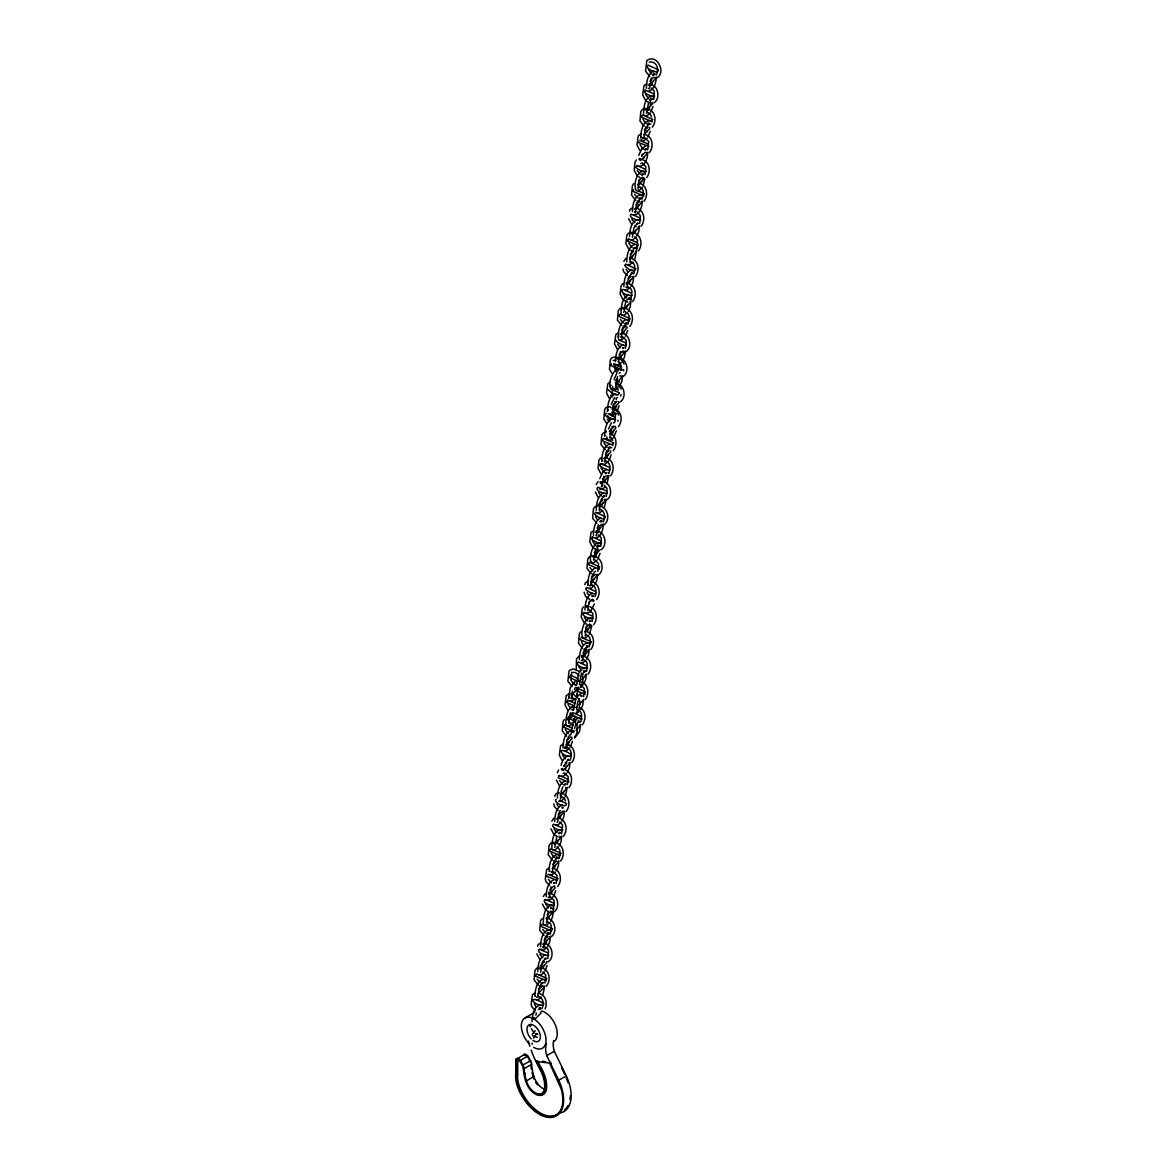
<?xml version="1.0" encoding="UTF-8"?>
<svg xmlns="http://www.w3.org/2000/svg" width="1176" height="1176" viewBox="0 0 1176 1176"><rect width="100%" height="100%" fill="white"/><g stroke="black" fill="none" stroke-linecap="round" stroke-linejoin="round"><path stroke-width="1.5" d="M543.341 923.528C543.371 917.295 544.179 906.534 551.838 904.976L552.382 905.285M551.853 848.234C551.882 842.016 552.691 831.256 560.364 829.683M563.186 773.587L563.069 773.485M592.072 596.129L592.072 595.394L593.468 596.1L592.366 596.541M612.593 388.065L612.622 386.36M618.223 338.379C618.253 331.985 619.002 322.753 625.823 319.857M618.4 362.384L620.355 351.653M621.031 313.522C621.075 307.127 621.81 297.896 628.631 295.014M640.876 163.582L640.773 163.479M554.822 847.337L556.807 836.592M563.069 748.068L563.069 748.068C563.172 742.012 564.171 733.251 570.669 730.605M565.862 723.299C565.979 717.242 566.979 708.481 573.462 705.835M568.684 698.368L570.228 687.813L574.741 681.521M576.475 685.182L578.651 673.245M576.593 710.039L577.607 702.351L579.254 698.75M579.459 684.653L580.87 675.818L585.045 670.643L583.708 670.335M593.424 535.345C593.542 529.288 594.541 520.527 601.024 517.881M596.247 510.413C596.364 504.357 597.349 495.596 603.847 492.95M601.759 461.595C601.877 455.553 602.876 446.777 609.359 444.131M607.433 411.438C607.551 405.544 608.639 395.268 615.945 393.931M606.919 436.869C605.831 441.529 611.932 441.029 613.225 437.634M626.749 261.969C626.867 255.912 627.866 247.136 634.349 244.49M643.566 113.293C643.684 107.383 644.771 97.123 652.063 95.771M646.374 88.362C646.491 82.305 647.491 73.544 653.974 70.898M646.521 113.425L648.52 102.679M516.676 1074.761L516.587 1075.893A24.358 14.068 60 0 0 518.675 1087.859L519.145 1089.05A33.413 19.286 60 0 0 549.809 1116.715A33.413 19.286 60 0 0 561.202 1088.947L549.589 1063.104L536.609 1061.516A73.515 42.439 60 0 0 540.387 1068.778A26.563 15.332 60 0 1 545.429 1089.682L544.9 1091.857A14.612 8.438 60 0 1 536.521 1094.709A14.612 8.438 60 0 1 526.73 1084.052L525.672 1081.214A45.761 26.431 60 0 1 523.32 1068.646L523.276 1068.22A4.998 2.881 60 0 0 522.629 1066.103L522.394 1065.647A19.242 11.113 60 0 0 519.851 1061.325L519.439 1060.811A2.896 1.676 60 0 0 516.808 1060.296L516.676 1074.761L517.705 1074.173L517.837 1059.708A2.896 1.676 60 0 1 519.189 1059.326M517.705 1074.173L517.602 1075.305A24.358 14.068 60 0 0 519.704 1087.256L520.174 1088.447A33.413 19.286 60 0 0 541.695 1113.701A33.413 19.286 60 0 0 561.687 1109.453M532.067 1021.753C532.213 1016.005 533.492 1006.171 540.548 1004.921M535.653 996.072L534.948 996.351C535.065 990.471 536.256 982.092 542.504 979.579M537.726 971.597C537.873 965.716 539.049 957.323 545.311 954.794M540.548 946.665C540.695 940.918 541.974 931.083 549.03 929.834M546.208 896.685C546.34 890.805 547.516 882.412 553.778 879.898M554.69 821.598C554.837 815.718 556.013 807.324 562.275 804.81M557.38 797.901C557.512 792.021 558.688 783.642 564.95 781.114M569.654 716.096L568.743 723.328M572.477 691.165L571.83 698.926L571.668 697.838L570.683 698.206M569.86 717.301L570.375 712.774M570.786 735.015L572.933 723.755M573.623 709.892L575.784 698.632M579.298 659.736C579.459 653.974 580.724 644.154 587.779 642.89M584.928 609.947C585.075 604.067 586.251 595.688 592.513 593.16M587.779 584.825C587.912 578.945 589.088 570.566 595.35 568.037M542.092 1008.493C544.003 1003.789 543.518 997.307 537.711 996.175M544.958 983.107L545.723 975.125L542.945 971.832M556.233 883.426L556.998 875.444L553.043 871.519M559.1 858.039L559.864 850.057L557.086 846.764M567.405 784.642L568.17 776.66L564.215 772.75M544.841 985.841L542.93 994.426M550.456 936.14L549.707 941.844L547.751 946.151M553.617 908.298L552.514 916.986L550.559 921.293M558.982 860.773L558.232 866.477L556.277 870.784M561.79 836.004L561.04 841.693L559.07 846M564.612 811.072L563.848 816.776L561.893 821.083M567.288 787.376L565.377 795.976M570.125 762.254L569.375 767.957L567.42 772.264M578.621 687.166L576.71 695.751M612.49 388.198L612.27 395.283M615.43 361.591C615.562 355.696 616.753 347.317 623.001 344.788M623.897 286.679C624.044 280.917 625.323 271.097 632.379 269.833M629.572 236.523C629.719 230.761 630.997 220.926 638.053 219.677M632.394 211.592C632.541 205.829 633.82 196.01 640.876 194.746M585.898 628.278L585.251 636.04M545.179 1008.905C547.355 1003.172 546.193 995.984 539.902 993.705M585.824 651.386L586.236 647.741M597.173 551.103L597.79 544.885L599.187 545.576L597.055 547.149M638.847 181.369L638.2 189.13M650.107 104.267L650.725 98.049L652.121 98.755L649.99 100.328M583.663 696.633L584.413 688.651L580.474 684.726M592.145 621.545L592.91 613.563L588.97 609.638M594.968 596.688C596.864 591.998 596.394 585.501 590.587 584.369M597.805 571.565L598.555 563.583L594.615 559.658M606.301 496.478L607.051 488.496L604.273 485.203M580.694 724.49L579.459 731.619L574.52 738.131M583.546 699.367L582.781 705.071L580.826 709.378M586.412 673.98L585.663 679.684L583.693 683.991M589.22 649.211L588.456 654.9L586.501 659.221M591.866 625.779L589.323 634.29M597.687 574.3L596.938 580.003L594.968 584.31M603.361 524.143C603.2 529.406 601.318 536.535 595.688 538.299M606.169 499.212L604.273 507.797M608.859 475.516L606.948 484.115M625.456 348.316L626.22 340.334L622.28 336.424M636.804 248.018L637.554 240.036L634.79 236.758M645.095 174.636L645.859 166.654L641.92 162.729M622.53 375.835L621.781 381.524L619.825 385.831M625.338 351.051L624.588 356.754L622.633 361.061L624.147 364.104M631.306 298.292L630.218 306.965L628.263 311.287M633.805 276.154L633.055 281.843L631.1 286.165M637.024 247.769L634.775 259.352M639.479 225.983L638.73 231.687L636.775 235.994M642.302 201.067C642.169 206.153 640.009 214.958 633.746 215.032M644.815 178.87L643.081 185.955M647.829 152.248C647.697 157.349 645.536 166.139 639.274 166.213M656.311 77.16C656.164 82.423 654.282 89.552 648.652 91.316M649.284 62.284L649.872 61.931C656.84 61.387 659.53 69.575 656.208 75.073L656.12 74.882M629.498 211.254L629.968 209.475L632.659 207.74M623.824 261.425L625.779 258.382M613.21 360.488L615.93 360.253M596.188 484.483L598.143 481.454M557.306 772.647L558.659 769.971M554.616 796.343L555.983 793.668L559.247 792.712M601.877 460.698L602.538 460.36M584.854 584.692L585.339 582.914L588.015 581.179M551.809 821.274L553.749 818.231M543.283 896.553L545.238 893.525M537.653 946.342L538.138 944.548L540.813 942.814M644.448 91.463C643.566 93.374 655.326 98.593 654.606 95.962M645.418 91.184L645.11 90.243M638.774 141.62L638.774 142.649L648.887 146.456M635.922 166.742C635.055 168.668 646.815 173.886 646.094 171.255M636.907 166.477L636.907 165.448L645.624 169.315M628.601 239.86L628.601 238.846L637.318 242.712M624.75 265.526C625.47 267.217 635.069 274.508 635.599 268.819M616.283 340.437C615.415 342.348 627.175 347.567 626.455 344.935M608.315 389.609C609.021 391.314 618.635 398.59 619.164 392.916M614.46 364.928L614.46 363.913L621.722 367.132M640.597 219.868C641.405 221.647 628.058 218.383 630.733 214.649M607.771 415.716L607.771 416.745L615.033 419.964M599.804 464.902C598.922 466.813 610.697 472.032 609.976 469.4M594.306 513.515C595.012 515.206 604.611 522.497 605.14 516.808M632.085 295.161C632.894 296.94 619.531 293.662 622.222 289.928M591.499 538.285C590.631 540.21 602.391 545.429 601.671 542.798M592.484 538.02L592.175 537.079M569.566 676.538L569.566 677.567L578.283 681.433M585.795 588.794C584.913 590.72 596.673 595.938 595.953 593.307M623.648 369.72L623.662 370.734M566.744 701.469L566.744 702.498L574.006 705.718M615.68 418.891C616.43 420.611 602.127 417.289 606.184 413.173M567.729 701.205L567.42 700.264M612.696 444.954L613.108 443.558M583.957 613.387L583.957 612.358L592.675 616.224M580.165 638.583L580.165 639.612L590.337 644.11M617.944 420.229L617.944 421.243M607.286 493.097C608.036 494.802 593.733 491.495 597.79 487.379M559.203 776.483L559.203 775.454L567.92 779.32M571.536 714.538L571.948 713.156M579.489 681.948L579.739 681.051M547.06 875.532L547.06 876.561L557.174 880.368M593.145 618.164C593.953 619.943 580.606 616.68 583.281 612.946M574.109 730.752L574.123 731.781M545.194 900.39L545.194 899.361L553.911 903.227M590.22 643.757L590.999 641.875M571.242 756.139C562.157 758.299 554.205 743.908 570.772 754.198M587.53 667.865C588.338 669.644 574.976 666.366 577.666 662.647M581.811 718.374L581.811 719.403L571.654 714.89M562.907 829.888C563.716 831.667 550.353 828.389 553.029 824.655M531.052 1025.457L531.052 1024.428M554.396 905.167C555.204 906.946 541.842 903.668 544.517 899.934M551.47 930.686L552.25 928.805M548.766 954.956C549.574 956.735 536.212 953.457 538.887 949.723M543.091 1005.112C531.728 1006.053 527.215 992.809 544.062 1003.819M638.759 155.35L641.67 148.94L645.492 145.986M649.902 106.09L648.182 110.382M641.684 156.246L642.287 154.071M646.918 131.815L647.109 130.874M652.989 106.56L650.784 112.087M650.181 131.344L647.976 136.872M641.199 182.324L641.39 181.383M638.715 205.065L638.156 207.064M635.893 229.996L634.82 233.127M630.218 280.153L629.145 283.284M627.381 305.275L626.308 308.421M614.048 379.304L616.68 373.556M611.226 404.235L614.68 397.517M627.646 330.603L625.441 336.145M608.433 429.005L611.402 422.757M613.725 404.206L612.696 412.555L611.726 412.261M599.789 478.632L602.7 472.208L606.522 469.253M610.888 429.328L610.035 438.089L609.477 437.399M608.11 454.406L607.036 457.537M619.164 405.691L616.959 411.233M605.258 479.529L604.199 482.66M611.197 454.877L608.992 460.404M616.312 430.828L614.107 436.355M602.582 503.225L601.509 506.356M599.76 528.142L598.04 532.434M596.967 552.926L595.247 557.203M600.054 553.396L597.849 558.923M588.441 628.293L587.897 630.277M561.055 765.356C562.01 761.563 564.289 756.315 568.699 755.947M594.336 603.905L590.337 611.799L586.295 613.387M585.619 653.224L585.075 655.208M563.98 766.252L568.155 759.137M582.826 677.993L582.267 679.978M575.299 716.581L573.888 720.682M566.538 766.267L565.994 768.251M574.564 728.488L575.152 726.327M579.753 704.321L579.944 703.38M572.491 741.35L570.286 746.878M563.701 791.389L563.142 793.374M577.107 728.503L576.563 730.487M558.203 840.002L557.13 843.133M555.601 890.644C554.705 894.407 551.853 901.448 547.016 899.816M546.869 940.153L545.149 944.431M535.83 1015.226L536.432 1013.065M547.134 965.54L544.929 971.082M541.43 1068.176A26.563 15.332 60 0 1 546.458 1089.094L545.929 1091.269A14.612 8.438 60 0 1 537.55 1094.121M648.285 85.231L649.402 85.113L649.299 83.849M644.83 108.383L644.933 109.647M646.094 110.309L645.947 108.266M650.754 102.18L650.857 103.444M646.58 110.044L652.504 103.841L652.401 102.577M639.156 158.539L639.259 159.804M640.42 160.48L640.273 158.422M640.905 160.201L646.829 154.012L646.197 152.233M642.728 177.194L642.875 179.237M634.276 209.137L635.466 208.725M630.821 232.275L630.924 233.539M632.085 234.215L631.938 232.172M626.411 284.371L626.264 282.328M629.674 257.456L629.763 258.72L635.687 252.517L635.584 251.252M620.134 334.204L621.384 333.499M616.68 357.342L616.768 358.606M617.944 359.283L617.782 357.239M621.237 334.087L627.161 327.884L626.529 326.105M612.27 409.439L612.108 407.396M612.828 405.72L616.445 401.707M603.67 458.478L604.861 458.067M610.021 430.49L613.725 426.182M600.201 481.822L600.289 483.086M601.465 483.748L601.303 481.704M597.364 506.092L597.996 505.239M606.037 475.912L602.568 479.338M601.936 483.483L607.86 477.28L607.228 475.501M595.335 532.213L596.438 532.096L596.35 530.832M591.895 555.204L591.998 556.469M593.16 557.145L593.542 555.616M602.509 525.319L596.438 532.096M593.645 556.88L599.701 550.089M586.177 605.713L586.28 606.978M590.764 582.267L596.688 576.064L596.056 574.285M593.219 599.407L592.101 599.525L592.204 600.789M593.998 600.598L593.365 601.45M589.779 624.103L589.926 626.161M571.227 695.398L571.066 693.355M581.811 657.443L581.664 655.385M568.405 720.329L568.787 718.786M561.466 768.545L561.569 769.81M581.87 679.463L585.413 675.744L585.325 674.48M572.036 730.781L572.139 732.045M562.731 770.486L562.569 768.442M582.693 700.543L578.989 704.85M553.132 842.295L553.22 843.56M554.396 844.221L554.234 842.178M559.056 836.092L559.144 837.356M554.866 843.956L560.79 837.753L560.702 836.489M548.722 894.392L548.56 892.334M549.192 894.113L555.116 887.924L554.484 886.145M551.015 911.106L551.176 913.149M542.43 944.21L543.621 943.813M546.267 917.986L546.355 919.25L552.279 913.046L552.176 911.782M538.976 967.363L539.078 968.627M540.254 969.289L540.637 967.76M540.725 969.024L546.649 962.821L546.546 961.556M533.316 1017.519L533.404 1018.783M534.58 1019.46L534.418 1017.402M537.932 993.793L543.841 987.605L543.209 985.826M532.213 1044.317L532.111 1043.053M650.813 124.112L647.079 124.2M618.282 336.865L619.017 335.895M610.315 386.051L611.05 385.081M607.507 410.821L608.242 409.851M620.311 372.571L618.958 373.262M617.488 397.503L616.136 398.194M604.846 435.59L604.64 436.208C604.743 430.166 605.743 421.39 612.226 418.744M611.814 447.659L608.08 447.747M587.779 585.236L588.529 584.266M568.743 697.912L569.478 696.942M573.638 684.006L574.917 681.962M553.176 909.195L552.411 909.283L553.396 908.548L554.146 900.566L550.206 896.641M652.533 82.114L651.004 85.451M643.684 158.245L644.036 157.202M639.053 180.354L639.435 179.208M632.894 255.706L632.026 257.897M624.382 331.088L623.5 333.264M621.56 356.005L620.031 359.356M618.958 382.435L619.443 381.009M616.621 405.94L614.651 410.248M613.813 430.71L611.858 435.017M593.909 579.254L592.366 582.59M589.294 601.259L587.794 610.653M586.104 627.264L586.486 626.117M569.213 741.821L567.685 745.158M560.82 816.026L559.952 818.217M555.204 865.727L554.322 867.917M552.338 891.114L551.456 893.304M549.486 916.236L548.619 918.427M543.856 966.01L542.989 968.201M641.949 115.513L641.64 117.262L652.107 121.687M652.107 120.026L651.813 121.76M633.555 189.718L633.247 191.468L643.728 195.892M643.713 194.231L643.419 195.966M627.925 239.419L627.631 241.154L638.098 245.593M638.098 243.932L637.804 245.666M619.399 314.786L619.105 316.535L629.572 320.96M629.572 319.299L629.278 321.033M611.432 363.972L611.138 365.707L621.604 370.131M621.604 368.47L621.31 370.219M621.09 394.386L620.781 396.121M602.95 439.06L602.641 440.794L612.814 445.307M600.48 465.343L600.48 463.682M588.926 562.966L588.632 564.7L599.099 569.125M599.099 567.464L598.805 569.213M584.957 692.532L584.957 694.193M568.699 780.541L568.699 782.202M550.236 849.425L549.927 851.174L560.408 855.599M560.408 853.938L560.099 855.672M541.71 924.792L541.416 926.541L551.573 931.054M536.094 974.492L535.786 976.242L546.267 980.666M546.252 979.005L545.958 980.755M530.376 1025.016L530.082 1026.751M651.328 77.763L649.534 88.906L648.373 88.2M617.562 376.423L615.754 387.58M603.876 476.118L601.803 486.746M598.378 524.746L596.57 535.889L595.879 535.095M595.57 549.515L593.498 560.144M551.132 886.763L549.324 897.905L548.178 897.2M548.295 911.885L546.487 923.042M533.581 1038.188L536.653 1033.469M614.357 409.513L615.004 408.351M568.714 736.25L566.861 740.865L566.215 748.627L564.759 748.23L566.95 746.231M575.711 725.092L579.327 721.167L577.989 720.859M562.995 786.759L561.143 791.375L560.496 799.136M560.32 810.44C557.365 813.527 558.35 824.641 557.13 822.039M642.272 187.381C631.527 200.993 633.379 171.24 643.551 171.064L644.095 171.373M602.671 497.448L600.245 502.196L599.393 510.972M594.174 572.55C589.823 576.269 592.586 587.338 589.441 585.663M579.415 671.893L582.532 668.335L584.986 667.674M576.549 697.294L581.209 693.105M573.094 722.108C572.065 724.622 567.361 728.444 565.862 724.342M573.697 722.417L576.828 718.845L579.268 718.183M564.568 797.387L561.893 800.547L558.732 801.341M541.342 984.077C536.991 987.811 539.74 998.88 536.609 997.189M532.125 1034.263L535.256 1030.705M647.932 65.327C643.904 68.399 658.692 75.014 658.104 69.825M625.059 264.806L625.735 264.233L635.907 268.731M586.089 588.088L586.765 587.5L595.482 591.366M564.612 725.033L563.951 727.268L572.668 731.134M558.909 775.543L558.232 777.777L568.405 782.29M556.233 799.239C552.191 802.311 566.979 808.941 566.391 803.737M652.812 75.396L654.944 73.823L653.547 73.118M649.902 113.381L646.55 116.115L643.831 115.042M647.094 138.151L643.742 140.885L641.038 139.812M638.156 187.645L638.921 186.734M635.893 237.287L632.541 240.022L630.38 239.639M633.085 262.057L629.733 264.791L627.587 264.409M630.218 287.444L626.867 290.178L624.706 289.796M627.367 312.566L624.015 315.3L621.869 314.918M624.559 337.424L621.207 340.158L619.061 339.776M621.736 362.355L617.665 365.207M616.386 372.527L617.253 371.484M616.165 399.458L616.489 398.973M608.095 461.698L604.743 464.432L602.597 464.05M605.346 473.766L606.875 472.399M602.803 484.894L601.289 486.482M605.258 486.82L601.906 489.554L599.76 489.172M602.582 510.502L599.231 513.25L597.085 512.868M596.952 560.202C585.692 571.374 590.543 542.165 599.128 542.606M594.086 585.589L591.499 587.941L589.132 588.265M588.441 635.569C577.166 646.741 582.017 617.532 590.602 617.973L591.146 618.282M585.619 660.5L583.031 662.852L580.665 663.176M575.108 685.417L576.769 683.918M582.811 685.27L581.018 687.151M575.02 698.456L572.433 700.808L570.066 701.131M572.3 710.333L573.329 709.216M579.944 710.657L576.593 713.406M569.493 735.118L569.831 734.618M569.404 748.156L566.817 750.509L564.451 750.832M566.523 773.543L563.951 775.895L561.569 776.219M560.452 797.666L561.231 796.755M561.011 822.362L557.659 825.111L555.513 824.729M558.188 847.293L554.837 850.028L552.691 849.645M555.395 872.063L552.044 874.812L549.883 874.429M549.677 922.572L546.325 925.321L544.179 924.939M546.869 947.43L543.518 950.179L540.798 949.091M544.047 972.361L541.46 974.713L539.093 975.036M541.239 997.13L538.667 999.482L536.285 999.806M538.461 1009.464L540.607 1007.891L539.269 1007.582M650.019 80.968L653.577 77.248L655.223 77.66L655.326 78.924L649.402 85.113M644.404 130.668L647.961 126.949M643.772 134.814L649.696 128.625L649.608 127.361M641.537 156.055L645.08 152.336M638.686 181.178L642.243 177.458M636.01 204.874L639.568 201.155M635.393 209.019L641.302 202.816L641.214 201.552M632.57 233.951L638.495 227.747L638.392 226.483M630.395 254.575L632.761 252.09M628.704 278.727L631.071 276.242M626.896 284.107L632.82 277.904L632.717 276.639M621.869 329.941L625.426 326.222M619.046 354.873L622.604 351.154L622.692 352.418M618.429 359.018L624.338 352.815L623.706 351.036M615.063 380.877L617.429 378.407M613.372 405.029L616.93 401.31M612.755 409.175L618.679 402.971L618.576 401.707M609.344 431.401L614.092 426.432M605.405 454.215L608.962 450.496M604.787 458.361L610.697 452.157L610.609 450.893M598.702 504.269L602.259 500.55M597.07 527.95L601.73 524.114M594.262 552.72L597.82 549.001L597.908 550.265M591.396 578.107L594.938 574.388M588.544 603.244L592.101 599.525M585.736 628.087L589.294 624.368M582.914 653.018L586.471 649.299M582.296 657.163L588.22 650.975L588.118 649.711M571.698 695.134L577.622 688.93L576.99 687.151M568.317 717.154L571.874 713.435M568.89 720.05L573.623 715.096M576.152 729.973L579.709 726.254L579.606 724.989M566.7 740.674L570.257 736.955L571.904 737.367L572.006 738.631L566.082 744.834M563.833 766.076L566.2 763.591M563.216 770.221L569.14 764.018L569.037 762.754M558.321 814.88L562.981 811.058M552.691 864.58L556.248 860.861M552.073 868.726L557.997 862.537L557.894 861.273M549.824 889.967L553.852 885.984M546.987 915.09L550.53 911.371M544.165 939.947L547.722 936.228M543.547 944.107L549.471 937.904L549.368 936.64M540.166 966.113L543.724 962.394M538.549 989.648L542.107 985.929M535.051 1019.195L540.975 1012.992L540.886 1011.727M641.508 137.092L640.758 138.062C640.876 132.168 641.964 121.892 649.27 120.54L649.813 120.863M652.312 127.155C656.649 121.878 655.855 111.793 648.623 109.339M636.348 159.965L635.084 162.009L634.143 170.167L637.024 175.606M647.638 149.969L648.696 141.532L644.757 137.607M649.446 152.542C653.783 147.265 652.974 137.18 645.756 134.726M633.673 183.647L632.409 185.69L631.556 195.142L635.819 200.405M646.609 177.679C650.945 172.387 650.137 162.317 642.904 159.848M643.919 201.361C648.27 196.083 647.462 185.999 640.229 183.544M641.111 226.292C645.448 221.014 644.639 210.93 637.407 208.475M638.303 251.061C642.64 245.784 641.831 235.7 634.614 233.245M635.437 276.448C639.773 271.171 638.965 261.087 631.732 258.632M632.585 301.57C636.936 296.293 636.128 286.209 628.895 283.754M629.777 326.428C634.114 321.151 633.305 311.067 626.088 308.612M618.444 426.638C622.78 421.361 621.972 411.277 614.754 408.822M613.313 450.702C617.091 445.998 617.224 436.943 611.27 433.768M608.668 473.252L608.756 473.428C610.785 468.68 610.741 461.668 604.596 460.463M610.476 475.824C614.813 470.547 614.004 460.463 606.787 458.008M603.17 521.865L603.259 522.056C605.287 517.293 605.243 510.281 599.099 509.09M583.399 606.875L582.135 608.918L581.194 617.091L584.075 622.516M596.467 599.731C601.45 593.865 599.378 582.855 591.102 581.326M580.591 631.806L579.312 633.835L578.474 643.287L582.723 648.549M593.659 624.588C597.996 619.311 597.188 609.227 589.955 606.757M590.837 649.505C595.174 644.227 594.365 634.143 587.147 631.688M588.029 674.289C592.366 668.997 591.572 658.928 584.34 656.458M580.238 687.475C583.296 683.756 583.913 677.009 581.003 673.01M564.377 719.462L563.098 721.505L562.26 730.957L566.509 736.205M585.163 699.676C589.499 694.399 588.691 684.314 581.473 681.845M582.326 724.798C586.089 720.094 586.221 711.039 580.268 707.864M574.623 737.176C578.96 731.898 578.151 721.814 570.933 719.345M571.756 762.562C576.725 756.697 574.667 745.687 566.376 744.158M568.905 787.685C573.241 782.408 572.447 772.323 565.215 769.868M566.229 811.367C570.566 806.089 569.757 796.005 562.54 793.55M561.599 833.725L562.657 825.273L559.894 821.995M563.407 836.298C567.743 831.02 566.935 820.936 559.717 818.481M560.614 861.067C564.95 855.79 564.142 845.706 556.909 843.251M557.733 886.454C562.069 881.177 561.275 871.107 554.043 868.638M546.458 986.135C550.809 980.857 550 970.773 542.768 968.318M645.124 149.528L646.462 148.911L645.271 148.999M642.287 174.651L643.61 174.033L642.214 173.342M603.479 496.493L604.802 495.875L603.611 495.963M600.657 521.424L601.994 520.806L600.804 520.894M594.982 571.58L595.703 571.183M589.338 621.56L590.661 620.943L589.264 620.252M564.598 784.671L565.921 784.054L564.73 784.127M542.151 983.121L543.474 982.504L542.562 982.548M634.731 212.018L635.481 211.342M617.738 371.028L618.664 370.175M618.032 388.198L614.872 389.991L612.872 388.786M615.166 413.585L611.99 415.378L610.006 414.173M558.615 833.755L559.938 832.755M542.886 947.106L543.635 946.415M642.655 109.089L640.802 111.485L639.95 120.937L644.213 126.199M628.645 232.995L626.793 235.391L625.838 243.564L628.719 248.989M622.927 283.504L621.075 285.9L620.134 294.074L623.001 299.512M620.12 308.362L618.267 310.758L617.415 320.21L621.678 325.473M603.655 432.636L601.803 435.032L600.951 444.484L605.214 449.732M600.818 457.758L598.966 460.154L598.025 468.327L600.892 473.752M595.321 506.371L593.468 508.767L592.616 518.219L596.879 523.482M589.646 556.542L587.794 558.938L586.942 568.39L591.205 573.638M572.065 707.085L573.873 706.247M550.956 843.016L549.089 845.397L548.236 854.849L552.5 860.112M542.43 918.382L540.563 920.764L539.725 930.216L543.974 935.479M536.8 968.083L534.948 970.465L534.095 979.917L538.358 985.179M643.125 137.812L642.463 138.209L643.904 138.606L645.154 128.684L649.328 123.524L647.932 122.819M634.82 247.504L630.748 253.737L629.895 262.513M631.953 272.906L628.263 277.977L627.029 287.899L625.867 287.194M629.116 298.028L628.278 298.557C623.883 301.218 625.088 311.743 623.618 312.331M622.868 348.169L623.971 347.728L622.78 347.802M614.798 388.477C604.949 392.519 611.505 370.234 617.856 369.043M581.062 696.486L582.179 696.03L580.768 695.339M562.128 808.191L563.245 807.736L561.834 807.03M553.646 883.279L554.749 882.823L553.558 882.911M550.794 908.401L551.911 907.945L550.5 907.255M545.664 957.955L542.107 962.894L540.592 972.302M524.952 1017.975L534.786 1012.286M546.414 1044.009A18.64 10.76 60 0 0 546.752 1055.607L558.718 1080.244A34.618 19.977 60 0 1 552.955 1117.185A34.618 19.977 60 0 1 518.366 1088.858A25.563 14.759 60 0 1 515.75 1073.879L515.75 1059.547L523.305 1055.181A4.101 2.367 60 0 1 527.803 1056.077A20.536 11.863 60 0 1 530.538 1060.678A6.203 3.572 60 0 1 531.655 1064.324A44.526 25.71 60 0 0 533.933 1076.525A13.406 7.732 60 0 0 543.9 1088.961M516.676 1060.59L517.705 1060.002M515.75 1059.547A4.101 2.367 60 0 1 520.248 1060.443L527.803 1056.077M519.851 1061.325L520.88 1060.737M531.111 1050.08A74.529 43.027 60 0 0 539.696 1068.734A25.343 14.641 60 0 1 544.517 1088.682A13.406 7.732 60 0 1 536.344 1093.327A13.406 7.732 60 0 1 526.378 1080.891A44.526 25.71 60 0 1 524.099 1068.69A6.203 3.572 60 0 0 522.982 1065.044L530.538 1060.678M523.32 1068.646L524.349 1068.058M536.418 1061.105L537.638 1060.928A73.515 42.439 60 0 0 541.416 1068.19L540.387 1068.778M524.099 1068.69L531.655 1064.324M546.752 1055.607L554.308 1051.241A18.64 10.76 60 0 1 553.69 1040.481M549.589 1063.104L550.618 1062.516L551.235 1063.78M525.672 1081.214L526.701 1080.626M526.378 1080.891L533.933 1076.525M519.145 1089.05L520.174 1088.447M558.718 1080.244L566.273 1075.878L554.308 1051.241M558.071 1080.715L559.1 1080.127M545.443 1089.696L546.458 1089.094M622.795 307.303L622.398 308.832M619.796 375.923L620.913 375.805L621.545 377.584L615.621 383.788L615.518 382.523M616.371 402.001L614.725 401.589M613.578 426.77L611.932 426.374M606.39 431.033L606.007 432.562M587.441 607.654L587.294 605.611M578.225 680.007L577.842 681.536M576.622 707.335L575.52 707.438M567.626 718.124L567.229 719.653M573.3 732.721L573.153 730.678M611.197 413.879L609.697 414.393M656.693 77.954C666.924 72.574 656.428 52.876 646.8 60.637L645.565 71.236L649.828 76.499M646.668 83.834L643.992 85.569L642.655 94.888L645.536 100.313M653.871 102.885C660.265 99.298 658.766 86.774 651.43 84.569M640.994 133.99L638.318 135.725L636.98 145.045L639.862 150.484M636.495 248.489L633.07 248.107M618.517 332.808L615.827 334.543L614.504 343.862L617.371 349.287M625.72 351.859C632.1 348.272 630.615 335.748 623.265 333.543M622.913 376.629C629.307 373.057 627.808 360.517 620.472 358.312M610.55 381.994L607.86 383.729L606.537 393.034L609.403 398.473M620.046 402.016C626.426 398.444 624.941 385.904 617.591 383.699M606.551 500.02C612.946 496.434 611.447 483.895 604.111 481.69M603.744 524.937C610.124 521.365 608.624 508.826 601.289 506.621M593.733 530.67L591.043 532.405L589.72 541.71L592.586 547.149M600.936 549.721C607.316 546.134 605.831 533.595 598.481 531.39M598.07 575.108C604.449 571.521 602.965 558.982 595.615 556.777M579.592 655.738L576.519 658.619L576.24 669.511M568.978 693.84L566.288 695.575L564.965 704.894L567.832 710.333M576.181 712.891L579.004 709.775L579.768 700.896M563.304 744.011L560.614 745.746L559.291 755.065L562.157 760.49M558.791 858.495L555.366 858.112M549.295 867.903L546.605 869.637L545.282 878.957L545.943 881.691L549.633 885.499M549.795 871.004L549.089 871.284C549.221 865.536 550.515 855.716 557.556 854.467M553.646 912.091C560.041 908.504 558.541 895.965 551.206 893.76M550.838 936.949C557.233 933.362 555.734 920.823 548.398 918.618M548.016 961.865C554.41 958.293 552.911 945.754 545.576 943.549M535.139 992.97L532.463 994.705L531.14 1004.025L531.787 1006.759L535.492 1010.566M631.1 214.15L640.126 217.928M553.411 824.155L562.422 827.948M539.269 949.223L548.281 953.016M634.834 212.018L635.51 212.812L636.76 202.889L640.935 197.73L639.744 197.803M620.693 337.086L621.369 337.88L622.619 327.957L626.793 322.797L625.882 322.841M607.625 439.045L605.464 438.663M604.229 461.36L604.905 462.153L606.154 452.231L610.329 447.071L609.139 447.145M542.989 947.106L543.68 947.885L544.914 937.978L549.089 932.803L547.751 932.495M614.827 356.945L611.564 357.901L610.3 359.944L609.447 369.396L612.226 373.542M609.197 406.646L605.934 407.602L604.67 409.645L603.832 419.097L606.61 423.242M613.343 422.963L614.798 422.316L615.504 415.069L613.71 411.791L616.812 413.981M635.319 247.43L634.702 247.651M632.438 272.817L631.247 272.891M629.601 297.94L628.998 298.16M560.423 832.667L559.085 832.358M542.386 1061.266L545.679 1061.766M637.098 223.763L639.715 223.293L640.42 216.046L637.583 211.974M631.424 273.92L634.04 273.449L634.746 266.202L633.805 263.791L630.748 261.513M628.587 299.042L631.203 298.572L630.101 299.277L631.086 298.528L631.909 291.325L630.953 288.914L627.91 286.635M586.824 646.976L589.441 646.506L590.146 639.259L589.205 636.848L586.148 634.57M584.031 671.761L586.633 671.29L587.338 664.028L586.398 661.618L583.34 659.339M578.313 722.27L580.929 721.799L581.635 714.552L580.694 712.127L577.636 709.848M564.759 747.025C571.374 747.407 572.727 755.036 570.022 760.166L567.743 760.034M545.252 958.837L547.869 958.367L548.575 951.119L547.634 948.709L544.576 946.43M539.593 1009.008L540.74 1009.184M537.902 1034.307L535.506 1033.689M537.461 1037.379L532.64 1035.688M581.267 660.25L582.429 660.956L584.237 649.813L587.838 645.874L586.501 645.565M551.044 871.813L552.205 872.518L553.999 861.376L557.615 857.436L556.219 856.731M556.586 819.143L563.613 812.837L563.51 811.572M652.695 74.5L653.93 74.926M649.872 99.431L653.724 99.387L654.37 91.361L651.592 88.082M646.433 111.808L649.843 113.631L651.622 116.909M645.815 127.067L647.447 127.64M644.213 149.587L645.433 150.013M641.361 174.709L642.596 175.15M638.686 198.406L642.199 198.979L643.243 191.115L642.287 188.704L639.23 186.425M637.421 201.258L639.053 201.846M634.599 226.189L636.245 226.762M633.438 251.532L630.204 250.106M628.925 276.36L630.571 276.933M627.734 302.056L624.485 300.615M624.544 323.474L628.058 324.047L629.087 316.182L628.146 313.772L625.088 311.493M623.28 326.34L624.912 326.913M606.816 450.599L608.448 451.172M605.243 472.87L606.478 473.296M602.553 496.551L603.788 496.992M601.303 499.418L602.935 499.991M599.745 521.482L600.98 521.909M596.938 546.252L600.789 546.223L601.436 538.196L598.658 534.904M592.807 574.505L594.439 575.079M584.34 649.417L585.971 649.99M581.532 674.186L583.164 674.759M575.005 684.505L576.24 684.947M571.536 697.045L575.784 699.735M572.183 709.437L573.418 709.863M568.743 721.814L573.565 725.371M575.814 724.695L577.46 725.269M565.244 762.46L566.891 763.033M563.671 784.73L564.906 785.156M554.102 860.979L555.748 861.552M546.84 933.479L550.368 934.053L551.397 926.188L550.456 923.777L547.399 921.499M545.576 936.346L547.222 936.919M542.768 961.277L544.4 961.85M541.225 983.18L542.459 983.621M539.96 986.047L541.607 986.62M648.241 65.239L658.413 69.752M645.418 90.17L654.135 94.036M642.611 114.939L652.783 119.452M639.744 140.326L648.461 144.192M638.583 191.071L644.389 193.643M622.898 289.355L631.6 293.221M620.075 314.212L630.248 318.711M618.708 339.776L625.97 342.995M613.563 364.031L620.825 367.25M613.49 366.236L622.207 370.087M610.741 388.962L619.458 392.828M607.948 413.731L615.21 416.951M611.652 415.716L614.563 416.995M603.611 438.472L613.784 442.985M600.774 463.609L609.491 467.46M598.099 487.29L606.816 491.156M595.276 512.221L605.449 516.734M592.484 536.991L601.201 540.857M589.602 562.378L599.775 566.891M581.135 637.289L591.308 641.802M578.327 662.059L587.044 665.925M570.536 675.245L577.798 678.464M585.633 691.958L575.461 687.445L574.491 689.768M575.946 690.415L584.663 694.281M567.729 700.176L574.99 703.395M572.624 712.568L581.341 716.434M564.921 724.945L572.183 728.164M559.438 800.444L566.7 803.664M550.912 848.852L561.084 853.364M548.031 874.238L558.203 878.751M542.386 924.218L552.558 928.731M536.77 973.919L546.928 978.432M647.006 101.43L648.623 102.283M638.495 176.709L640.097 177.576M616.606 386.581L617.768 387.213M594.071 548.251L595.673 549.119M589.97 599.628L585.619 596.364L584.002 592.234M585.545 623.618L587.147 624.485M573.726 694.575L579.18 699.397M561.54 796.431L564.598 798.71L565.538 801.121M555.307 835.342L556.909 836.195M546.796 910.621L548.398 911.488M637.51 222.867L633.938 227.821L632.423 237.214M651.489 73.853L648.52 69.575M648.667 98.784L645.712 94.492M645.874 123.553L642.904 119.261M642.993 148.94L640.038 144.663M640.156 174.063L637.245 170.594M637.48 197.759L634.57 194.29M634.658 222.676L631.747 219.221M631.865 247.46L628.895 243.167M627.322 275.493L623.633 271.671L622.971 268.951M626.146 297.969L623.177 293.677M623.339 322.827L620.428 319.358M620.516 347.743L617.606 344.289M619.767 358.68L622.574 361.15M618.297 361.297L621.119 365.368M616.944 383.611L621.34 389.035M615.474 386.228L618.297 390.285M612.549 396.929L610.579 395.224M614.137 408.381L617.944 412.306L618.635 415.143M608.654 420.89L609.741 421.699M606.875 447.086L603.905 442.808M604.038 472.223L601.068 467.93M601.348 495.905L598.452 492.435M595.732 545.605L592.763 541.327M592.866 570.992L589.955 567.523M587.206 620.972L584.296 617.503M581.591 670.673L578.621 666.395M579.709 671.672L573.256 668.806L569.111 670.658L567.876 681.257L572.139 686.505M573.8 683.859L570.889 680.404L571.654 672.349L575.549 672.525L579.195 675.671M570.977 708.79L568.008 704.512M575.872 721.182L573.3 718.565M568.17 733.559L565.215 729.282M565.303 758.946L562.334 754.669M562.466 784.069L559.555 780.614M558.115 810.411L554.425 806.604L553.764 803.87M556.968 832.696L554.058 829.227M554.161 857.466L551.191 853.188M551.294 882.853L548.384 879.383M548.457 907.975L545.488 903.697M545.635 932.833L542.739 929.363M542.827 957.764L539.916 954.295M540.019 982.533L537.109 979.064M534.301 1033.043L531.346 1028.765M609.815 406.426L610.594 407.616M615.195 426.315L615.827 428.108L609.903 434.297L609.815 433.033M604.552 499.197L605.184 500.976L599.26 507.179L599.157 505.915M565.656 787.361L566.288 789.14L560.364 795.343L560.276 794.079M631.527 224.219L628.645 218.795M627.896 272.024L626.088 269.377M610.844 437.178L612.637 440.456M598.216 497.448L595.335 492.009M597.452 520.027L595.57 516.543M588.941 595.306L587.118 592.66M583.311 645.095L581.429 641.626M576.755 694.355L577.636 695.251M559.32 785.612L556.454 780.188M558.703 806.957L556.88 804.296M553.822 834.225L550.956 828.801M545.311 909.518L542.43 904.079M539.681 959.293L536.8 953.868M536.065 1007.112L534.183 1003.642M615.754 370.808L614.754 368.235M607.169 419.082L607.786 419.994M561.687 1067.999L564.642 1074.158M609.418 420.42L609.036 418.744M566.2 1077.789L568.067 1082.728M533.169 1076.643L534.227 1079.48M643.889 177.87L643.992 179.134L638.068 185.338L637.965 184.073M629.88 301.776L629.968 303.041L624.059 309.229L623.956 307.965M590.94 624.779L591.043 626.044L585.119 632.247L585.016 630.983M537.52 1084.875A14.612 8.438 60 0 1 535.712 1082.287M532.846 1075.511A45.761 26.431 60 0 1 532.052 1072.321M531.434 1069.16A45.761 26.431 60 0 1 530.993 1066.059M528.406 1041.054A60.476 34.913 60 0 1 529.803 1046.287M520.248 1060.443A20.536 11.863 60 0 1 522.982 1065.044M566.273 1075.878A34.618 19.977 60 0 1 560.526 1112.819M530.464 1062.384A4.998 2.881 60 0 0 530.126 1061.531L529.891 1061.061A19.242 11.113 60 0 0 528.671 1058.826M528.009 1057.753A19.242 11.113 60 0 0 527.348 1056.754L526.936 1056.239A2.896 1.676 60 0 0 524.555 1055.46M570.316 1096.091A33.413 19.286 60 0 1 570.007 1099.56M568.155 1105.469A33.413 19.286 60 0 1 564.745 1109.674M541.739 1010.978A17.464 10.084 60 0 1 555.616 1025.648A17.464 10.084 60 0 1 553.661 1041.73M534.757 1019.518A17.464 10.084 60 0 1 546.017 1040.833A17.464 10.084 60 0 1 533.683 1047.36M529.465 1044.053A17.464 10.084 60 0 1 521.527 1023.605A17.464 10.084 60 0 1 533.683 1018.842M531.214 1038.893A9.511 5.498 60 0 1 529.053 1024.781A9.511 5.498 60 0 1 540.063 1034.321A9.511 5.498 60 0 1 532.919 1040.363M525.143 1074.188A45.761 26.431 60 0 1 524.952 1073.144M612.725 411.894L612.887 412.967L612.725 411.894"/></g></svg>
